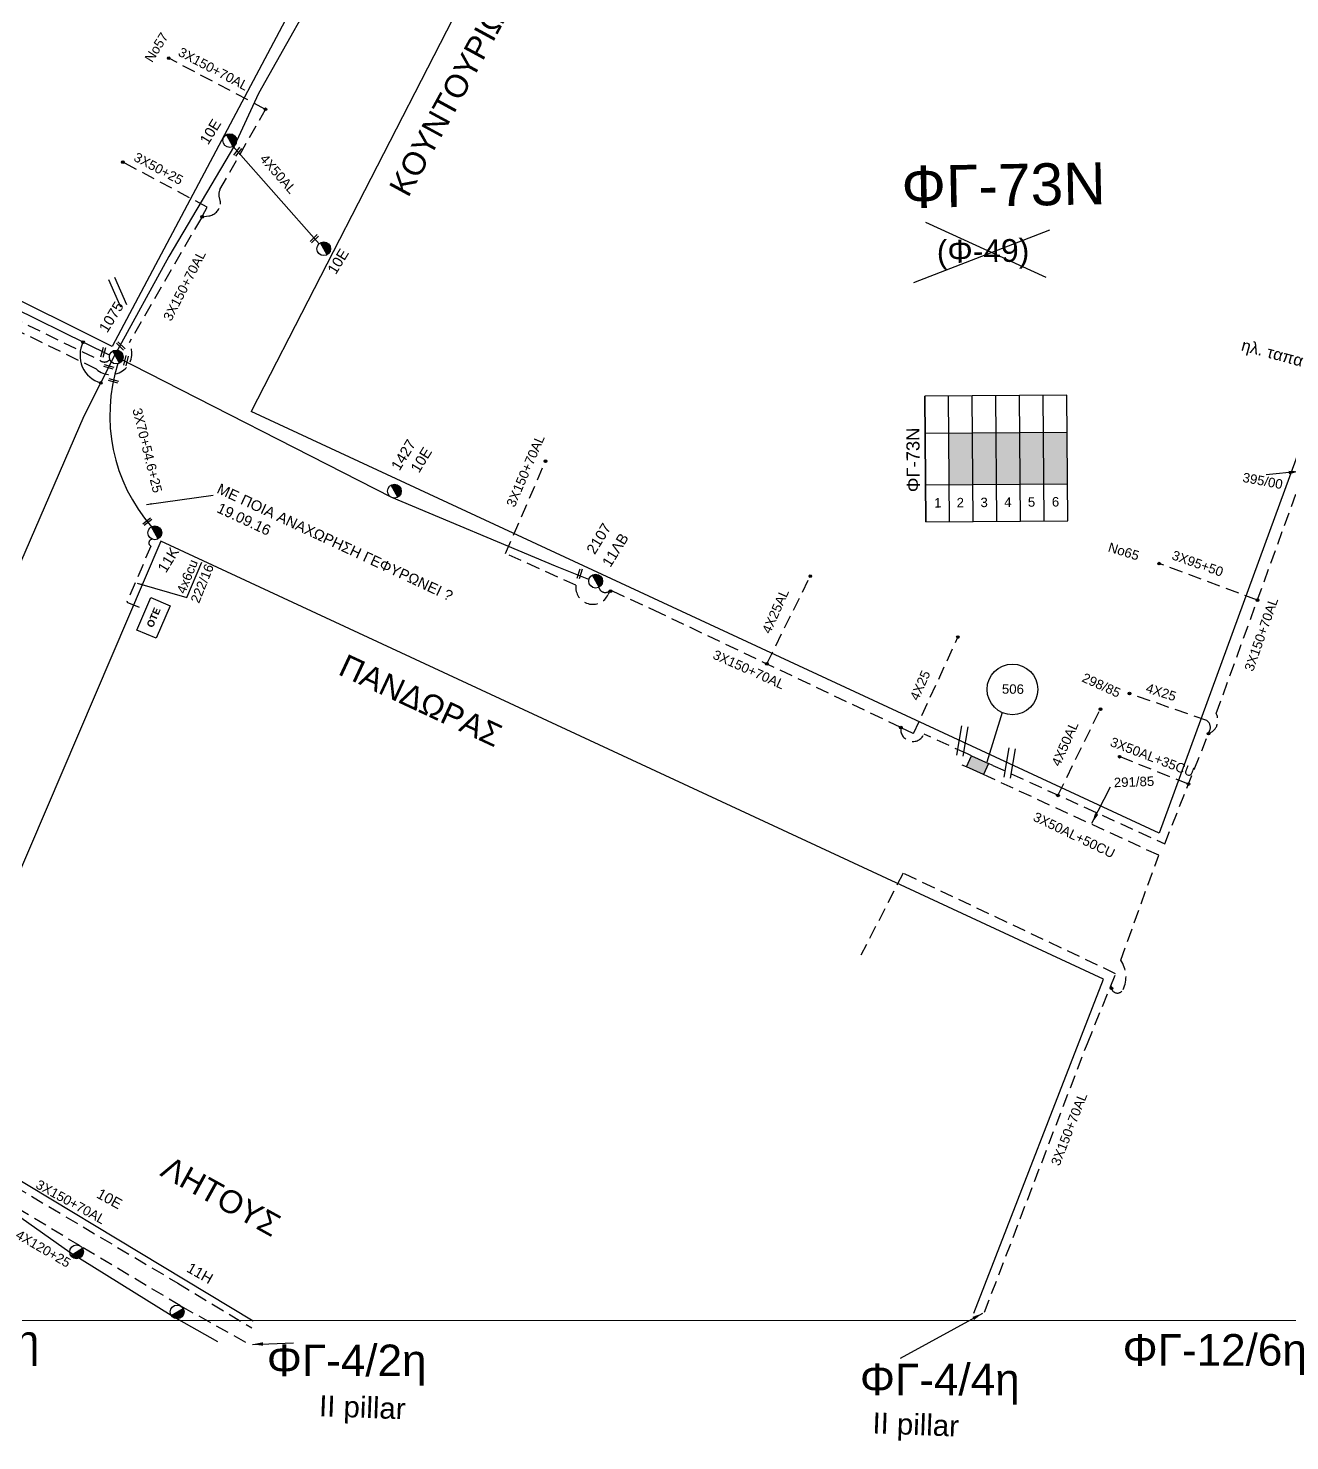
# Model space of a CAD drawing. Header units: millimetres. Extents: x 2087 to 5289, y 222 to 1137.
# Drawn here: x 2965.9 to 3086, y 226.8 to 361.3 of the extents above; entities that cross this region are included whole.
import ezdxf
from ezdxf.enums import TextEntityAlignment as Align

# ---------------------------------------------------------------- set-up
doc = ezdxf.new("R2010")
doc.units = ezdxf.units.MM
doc.linetypes.add('DASHED', pattern=[19.05, 12.7, -6.35])
for name, color, linetype in [('Link Box 4 Διευθύνσεων', 7, 'Continuous'), ('Pillar OTE', 7, 'Continuous'), ('Άγνωστα', 7, 'Continuous'), ('Ασφαλειοκιβώτια Χ.Τ 6 αναχωρήσεων', 7, 'Continuous'), ('Γυμνά εναέρια ΧΤ και ΦΟΠ (3Φ)   4x50+16AL', 7, 'Continuous'), ('Επιγραφές - Σχήματα', 7, 'Continuous'), ('Καλώδια ΧΤ   3x150+70AL', 7, 'DASHED'), ('Καλώδια ΧΤ   3x150AL+50CU', 7, 'DASHED'), ('Καλώδια ΧΤ   3x150AL+50XLPE', 7, 'DASHED'), ('Καλώδια ΧΤ   4x50AL', 7, 'DASHED'), ('Μηχανική τομή', 7, 'Continuous'), ('Στύλος ΦΜ', 7, 'Continuous'), ('Στύλος ΦΜ @ 1', 7, 'Continuous'), ('Συνδέσεις', 7, 'Continuous'), ('Συνεστραμμενα ΧΤ  4Χ120+25 Al', 7, 'Continuous'), ('Τομή', 7, 'Continuous'), ('Υπόβαθρο ΔΕΗ', 7, 'Continuous'), ('Υπόγεια καλώδια Παροχών ΧΤ   4x25', 7, 'DASHED'), ('Υπόγεια καλώδια Παροχών ΧΤ   4x6', 7, 'DASHED')]:
    doc.layers.add(name, color=color, linetype=linetype)
doc.styles.add('arial', font='arial.ttf')
doc.styles.get("Standard").update_dxf_attribs({"font": 'arial.ttf'})
doc.linetypes.add('SYN_LINE', pattern='A,0.5,-0.0001,["/\\/\\/\\/",Standard,S=0.1,R=0,X=0,Y=-0.05],-0.25', length=0.7501)
doc.dimstyles.new('ISO-25', dxfattribs={"dimtxt": 2.5, "dimasz": 2.5, "dimexe": 1.25, "dimexo": 0.625, "dimtad": 1, "dimtxsty": 'Standard', "dimcen": 2.5, "dimadec": 0, "dimazin": 0, "dimtfac": 1, "dimtmove": 0, "dimatfit": 3, "dimfxl": 1, "dimarcsym": 0})

# ---------------------------------------------------------------- blocks, each defined once
blk = doc.blocks.new('ΤΟΜΗ')
at = {"layer": 'Τομή', "ltscale": 40}
for p, q in [((-5.68, 0), (5.68, 0)), ((5.68, -2.33), (-5.68, -2.33))]:
    blk.add_line(p, q, dxfattribs=at)
blk = doc.blocks.new('ΜΗΧΑΝΙΚΗ ΤΟΜΗ')
at = {"layer": 'Μηχανική τομή', "ltscale": 40}
for p, q in [((-1.89, 0.78), (1.89, 0.78)), ((1.89, 0), (-1.89, 0))]:
    blk.add_line(p, q, dxfattribs=at)
blk = doc.blocks.new('ΥΠΑΡΧΩΝ ΤΣΙΜΕΝΤΕΝΙΟΣ ΣΤΥΛΟΣ')
at = {"layer": 'Στύλος ΦΜ'}
blk.add_hatch(color=7, dxfattribs=at).paths.add_polyline_path([(-1.29, -2.28, 0.574793), (2.62, 0, 0.268822), (1.3, 2.27)])
at = {"layer": 'Στύλος ΦΜ', "color": 7}
blk.add_line((-1.29, -2.28), (1.3, 2.27), dxfattribs=at)
blk.add_circle((0, 0), 2.62, dxfattribs=at)
at = {"layer": 'Στύλος ΦΜ', "flags": 4}
for tag, p in [('ΑΡΙΘΜΟΣ', (-4.68, 8.05)), ('ΤΥΠΟΣ', (-4.91, 3.03))]:
    blk.add_attdef(tag, p, '', height=4, dxfattribs=at)
blk = doc.blocks.new('LINK BOX 4 ΑΝΑΧΩΡΗΣΕΩΝ')
at = {"layer": 'Link Box 4 Διευθύνσεων', "ltscale": 40}
blk.add_hatch(color=256, dxfattribs=at).paths.add_polyline_path([(-3.54, 0), (-3.54, -4.67), (3.54, -4.67), (3.54, 0)])
for p, q in [((-3.54, 0), (-5.33, 0)), ((5.33, 0), (3.54, 0)), ((-3.54, -4.67), (-5.33, -4.67)), ((5.33, -4.67), (3.54, -4.67))]:
    blk.add_line(p, q, dxfattribs=at)
blk.add_lwpolyline([(-3.54, -4.67), (-3.54, 0), (3.54, 0), (3.54, -4.67)], close=True, dxfattribs=at)
blk = doc.blocks.new('_ΣΥΝΔΕΣΗ')
at = {"layer": 'Συνδέσεις', "linetype": 'SYN_LINE', "ltscale": 40}
blk.add_hatch(color=256, dxfattribs=at).paths.add_polyline_path([(0.5, -0.01, 1), (-0.5, -0.01, 1)])
at = {"layer": 'Συνδέσεις'}
blk.add_circle((0, -0.01), 0.5, dxfattribs=at)
blk = doc.blocks.new('ΑΣΦΑΛΕΙΟΚΙΒΩΤΙΟ ΥΠΟΣΤΑΘΜΟΥ 6 ΑΝΑΧΩΡΗΣΕΩΝ')
at = {"layer": 'Ασφαλειοκιβώτια Χ.Τ 6 αναχωρήσεων', "ltscale": 40}
for p, q in [((-23.91, 27), (23.91, 27)), ((-9.83, 27), (-9.83, -27)), ((9.83, 27), (9.83, -27)), ((-23.91, 18), (23.91, 18)), ((-23.91, 9), (23.91, 9)), ((-23.91, 0), (23.91, 0)), ((-23.91, -9), (23.91, -9)), ((-23.91, -18), (23.91, -18))]:
    blk.add_line(p, q, dxfattribs=at)
at = {"layer": 'Ασφαλειοκιβώτια Χ.Τ 6 αναχωρήσεων'}
blk.add_lwpolyline([(-23.91, -27), (23.91, -27), (23.91, 27), (-23.91, 27)], close=True, dxfattribs=at)
for s, p in [('1', (-18.47, 23.8)), ('2', (-18.47, 15.23)), ('3', (-18.47, 6.16)), ('4', (-18.47, -2.87)), ('5', (-18.47, -11.88)), ('6', (-18.47, -21.01))]:
    blk.add_text(s, height=3.6, rotation=270, dxfattribs=at).set_placement(p)
at = {"layer": 'Ασφαλειοκιβώτια Χ.Τ 6 αναχωρήσεων', "ltscale": 40}
for tag, height, p in [('ΟΝΟΜΑ', 5, (-0.27, 31.68)), ('ΚΕΙΜΕΝΟ 1', 2, (16.95, 22.41)), ('ΚΕΙΜΕΝΟ 2', 2, (16.95, 13.71)), ('ΚΕΙΜΕΝΟ 3', 2, (16.95, 4.31)), ('ΚΕΙΜΕΝΟ 4', 2, (16.95, -4.67)), ('ΚΕΙΜΕΝΟ 5', 2, (16.95, -13.51)), ('ΚΕΙΜΕΝΟ 6', 2, (16.95, -22.43)), ('ΣΧ', 2, (-0.21, -29.21))]:
    blk.add_attdef(tag, text='', height=height, dxfattribs=at).set_placement(p, align=Align.MIDDLE_CENTER)
blk = doc.blocks.new('PILLAR ΟΤΕ')
at = {"layer": 'Pillar OTE', "ltscale": 40}
blk.add_lwpolyline([(-3.31, 2.02), (3.39, 2.02), (3.39, -1.99), (-3.31, -1.99)], close=True, dxfattribs=at)
at = {"layer": 'Pillar OTE', "insert": (-1.81, 0.71), "char_height": 1.3575, "width": 109.961, "attachment_point": 1}
blk.add_mtext('{\\fArial|b1|i0|c161|p34;OTE}', dxfattribs=at)

msp = doc.modelspace()

# ---------------------------------------------------------------- hatches: boundary and pattern name
at = {"layer": 'Ασφαλειοκιβώτια Χ.Τ 6 αναχωρήσεων'}
h = msp.add_hatch(color=173, dxfattribs=at)
h.dxf.hatch_style = 1
h.paths.add_polyline_path([(3053.56, 322.73), (3053.6, 317.82), (3055.85, 317.84), (3055.81, 322.75)])
h = msp.add_hatch(color=1, dxfattribs=at)
h.dxf.hatch_style = 1
h.paths.add_polyline_path([(3055.81, 322.75), (3055.85, 317.84), (3058.1, 317.86), (3058.06, 322.77)])
h = msp.add_hatch(color=133, dxfattribs=at)
h.dxf.hatch_style = 1
h.paths.add_polyline_path([(3058.06, 322.77), (3058.1, 317.86), (3060.35, 317.88), (3060.31, 322.79)])
h = msp.add_hatch(color=27, dxfattribs=at)
h.dxf.hatch_style = 1
h.paths.add_polyline_path([(3060.31, 322.79), (3060.35, 317.88), (3062.6, 317.9), (3062.56, 322.81)])
h = msp.add_hatch(color=85, dxfattribs=at)
h.dxf.hatch_style = 1
h.paths.add_polyline_path([(3062.56, 322.81), (3062.6, 317.9), (3064.85, 317.92), (3064.81, 322.83)])

# ---------------------------------------------------------------- linework, layer by layer
at = {"layer": 'Άγνωστα', "color": 85, "linetype": 'DASHED', "ltscale": 0.1}
msp.add_lwpolyline([(2982.54, 343.41), (2982.98, 344.24), (2974.95, 348.53)], dxfattribs=at)
at = {"layer": 'Άγνωστα', "color": 133, "linetype": 'SYN_LINE', "ltscale": 10}
for points in [[(2944.69, 262.81), (2950.29, 276.01), (2971.26, 324.38), (2971.26, 324.38), (2971.26, 324.38), (2974.29, 330.34)], [(2984, 236.25), (2979.56, 238.76), (2969.89, 244.75), (2963.4, 249.34), (2956.14, 254.16), (2949.36, 258.49), (2944.5, 261.86)]]:
    msp.add_lwpolyline(points, dxfattribs=at)
at = {"layer": 'Άγνωστα', "color": 2, "linetype": 'SYN_LINE', "ltscale": 10}
msp.add_lwpolyline([(3019.31, 308.8), (3016.12, 310.07), (3000.56, 316.6), (3000.56, 316.6), (2974.32, 329.98), (2974.32, 329.98)], dxfattribs=at)
at = {"layer": 'Άγνωστα', "color": 1, "linetype": 'DASHED', "ltscale": 0.1}
for points in [[(3082.94, 306.84), (3073.59, 310.32)], [(3057.76, 291.11), (3074.11, 283.65), (3078.28, 294.13)], [(3076.37, 289.33), (3069.82, 291.94)]]:
    msp.add_lwpolyline(points, dxfattribs=at)
at = {"layer": 'Άγνωστα', "color": 2, "linetype": 'DASHED', "ltscale": 0.1}
msp.add_lwpolyline([(3036.24, 300.78), (3040.38, 309.13)], dxfattribs=at)
at = {"layer": 'Άγνωστα', "color": 7}
msp.add_arc((2973.57, 330.11), 2.7, 151.9869, 254.4302, dxfattribs=at)
at = {"layer": 'Άγνωστα', "linetype": 'SYN_LINE', "ltscale": 10}
msp.add_arc((2989.83, 324.42), 16.12, 162.2034, 221.0908, dxfattribs=at)
at = {"layer": 'Γυμνά εναέρια ΧΤ και ΦΟΠ (3Φ)   4x50+16AL', "color": 1, "ltscale": 40}
for points in [[(3027.12, 422.36), (3012.33, 401.77), (3009.94, 397.35), (3003.08, 383.15), (2998.99, 375.48), (2994.88, 367.53), (2987.86, 355.07), (2985.59, 350.12)], [(2985.59, 350.12), (2979.33, 339.55), (2974.29, 330.34)], [(2985.46, 350.01), (2993.62, 340.76)]]:
    msp.add_lwpolyline(points, dxfattribs=at)
at = {"layer": 'Επιγραφές - Σχήματα'}
for points in [[(3200.59, 789.29), (3200.59, 789.29), (2106.58, 789.29), (2106.58, 238.36), (3200.59, 238.29)], [(3058.65, 296.15), (3057.18, 291.43)]]:
    msp.add_lwpolyline(points, dxfattribs=at)
msp.add_circle((3059.62, 298.35), 2.41, dxfattribs=at)
at = {"layer": 'Καλώδια ΧΤ   3x150+70AL', "color": 85, "ltscale": 0.1}
msp.add_lwpolyline([(2982.49, 343.32), (2983.12, 343.41, 0.330066), (2984.23, 344.51, 0.140648), (2984.18, 344.95, -0.216188), (2984.19, 345.91), (2988.53, 353.55), (2979.31, 358.42)], format="xyb", dxfattribs=at)
at = {"layer": 'Καλώδια ΧΤ   3x150+70AL', "color": 85, "linetype": 'DASHED', "ltscale": 0.1}
msp.add_lwpolyline([(2982.42, 343.21), (2975.55, 331.33, -0.844732), (2972.43, 328.82), (2950.05, 339.76)], format="xyb", dxfattribs=at)
at = {"layer": 'Καλώδια ΧΤ   3x150+70AL', "color": 2, "ltscale": 0.1}
msp.add_lwpolyline([(3011.36, 311.29), (3015.17, 320.05)], dxfattribs=at)
at = {"layer": 'Καλώδια ΧΤ   3x150+70AL', "color": 1, "ltscale": 0.1}
msp.add_lwpolyline([(3078.28, 294.13, 0.45723), (3079.01, 296.05), (3087.14, 318.43), (3087.14, 318.43)], format="xyb", dxfattribs=at)
at = {"layer": 'Καλώδια ΧΤ   3x150+70AL', "color": 2, "ltscale": 0.1}
msp.add_lwpolyline([(3048.99, 294.72), (3026.16, 305.56), (3021.34, 307.79), (3021.14, 307.38, -0.853413), (3018.07, 308.25), (3011.36, 311.29)], format="xyb", dxfattribs=at)
at = {"layer": 'Καλώδια ΧΤ   3x150+70AL', "color": 151, "ltscale": 0.1}
for points in [[(3068.91, 269.97), (3069.44, 271.29), (3049.21, 280.85), (3045.2, 273.05)], [(3056.95, 239.07), (3066.75, 264.65), (3068.91, 269.97)]]:
    msp.add_lwpolyline(points, dxfattribs=at)
at = {"layer": 'Καλώδια ΧΤ   3x150+70AL', "color": 30, "ltscale": 0.1}
msp.add_lwpolyline([(2986.64, 236.2), (2980.44, 239.67), (2970.88, 245.38), (2961.55, 251), (2953.34, 254.94), (2946.61, 238.14)], dxfattribs=at)
at = {"layer": 'Καλώδια ΧΤ   3x150+70AL', "color": 151, "linetype": 'DASHED', "ltscale": 0.1}
msp.add_lwpolyline([(2959.7, 254), (2959.7, 254), (2980.17, 241.84), (2987.23, 237.57)], dxfattribs=at)
at = {"layer": 'Καλώδια ΧΤ   3x150+70AL', "color": 2, "ltscale": 0.1}
msp.add_arc((3020.86, 308.18), 0.612, 190.0768, 320.3948, dxfattribs=at)
at = {"layer": 'Καλώδια ΧΤ   3x150AL+50CU', "color": 2, "linetype": 'DASHED', "ltscale": 0.1}
for points in [[(2916.59, 360.16, -0.696647), (2916.25, 358), (2947.09, 342.22), (2972.76, 329.67, 0.430895), (2973.71, 329.75)], [(3055.33, 292.21), (3051.21, 294.08, -0.865327), (3048.99, 294.72)]]:
    msp.add_lwpolyline(points, format="xyb", dxfattribs=at)
at = {"layer": 'Καλώδια ΧΤ   3x150AL+50XLPE', "color": 151, "linetype": 'DASHED', "ltscale": 0.1}
msp.add_lwpolyline([(3068.97, 270.14), (3069.03, 269.9, 0.696923), (3070.15, 269.78, 0.275842), (3069.92, 272.56), (3073.54, 282.56), (3057.27, 290.05)], format="xyb", dxfattribs=at)
at = {"layer": 'Καλώδια ΧΤ   4x50AL', "color": 1, "ltscale": 0.1}
msp.add_lwpolyline([(3063.94, 288.26), (3067.99, 296.46)], dxfattribs=at)
at = {"layer": 'Συνεστραμμενα ΧΤ  4Χ120+25 Al', "color": 133, "linetype": 'SYN_LINE', "ltscale": 10}
msp.add_lwpolyline([(2973.69, 330.16), (2950.98, 341.32), (2947.14, 343.19), (2928.39, 352.78), (2918.61, 357.67), (2914.77, 359.4)], dxfattribs=at)
at = {"layer": 'Υπόβαθρο ΔΕΗ'}
for points in [[(2926.89, 354.41), (2963.57, 422.87), (3010.92, 400.7), (2973.93, 330.98), (2926.89, 354.41)], [(3101.02, 359.69), (3023.13, 394.88), (2987.16, 324.79)], [(3101.02, 359.69), (3073.57, 284.66), (2987.16, 324.79)], [(3051.34, 342.81), (3062.8, 337.57)], [(3050.24, 337.08), (3063.17, 342.08)], [(3055.94, 238.97), (3068.28, 270.78), (2978.58, 312.46), (2978.58, 312.46), (2955.11, 257.68), (2987.36, 238.26)], [(2981.03, 307.09), (2982.48, 310.46)]]:
    msp.add_lwpolyline(points, dxfattribs=at)
at = {"layer": 'Υπόγεια καλώδια Παροχών ΧΤ   4x25', "color": 2, "ltscale": 0.1}
msp.add_lwpolyline([(3048.99, 294.72), (3050.21, 294.14), (3054.43, 303.32)], dxfattribs=at)
at = {"layer": 'Υπόγεια καλώδια Παροχών ΧΤ   4x25', "color": 1, "ltscale": 0.1}
msp.add_lwpolyline([(3078.28, 294.13), (3078.41, 294.48, 0.351293), (3078.11, 295.38), (3070.75, 297.95)], format="xyb", dxfattribs=at)
at = {"layer": 'Υπόγεια καλώδια Παροχών ΧΤ   4x6', "linetype": 'DASHED', "ltscale": 0.1}
msp.add_lwpolyline([(2977.8, 312.63, 0.849174), (2977.62, 311.99), (2975.34, 306.66), (2977.11, 305.91)], format="xyb", dxfattribs=at)

# ---------------------------------------------------------------- block references
at = {"layer": 'Link Box 4 Διευθύνσεων', "xscale": 0.25, "yscale": 0.25, "zscale": 0.25, "rotation": 335.6166278801568}
msp.add_blockref('LINK BOX 4 ΑΝΑΧΩΡΗΣΕΩΝ', (3056.54, 291.66), dxfattribs=at)
at = {"layer": 'Pillar OTE', "xscale": 0.5, "yscale": 0.5, "zscale": 0.5, "rotation": 66.80490706463944}
msp.add_blockref('PILLAR ΟΤΕ', (2977.86, 305.12), dxfattribs=at)
at = {"layer": 'Ασφαλειοκιβώτια Χ.Τ 6 αναχωρήσεων', "xscale": 0.2499999999999996, "yscale": 0.2499999999999996, "zscale": 0.2499999999999996, "rotation": 90.48330039087085}
msp.add_blockref('ΑΣΦΑΛΕΙΟΚΙΒΩΤΙΟ ΥΠΟΣΤΑΘΜΟΥ 6 ΑΝΑΧΩΡΗΣΕΩΝ', (3058.08, 320.32), dxfattribs=at).add_auto_attribs({'ΟΝΟΜΑ': 'ΦΓ-73Ν'})
at = {"layer": 'Μηχανική τομή', "xscale": 0.2499999999999996, "yscale": 0.2499999999999996, "zscale": 0.2499999999999996}
for p, rotation in [((2985.95, 349.46), 52.90638673047349), ((2993.24, 341.16), 43.34764394538502), ((2973.17, 330.4), 73.94729279426649), ((2974.82, 331.09), 135.3288358429422), ((2975.35, 329.61), 75.38772891233262), ((2973.58, 328.95), 344.3007290902541), ((2974.03, 327.63), 344.3007290902541), ((2977.34, 314.22), 37.53996738933297), ((3018.52, 309.32), 73.94729279426649)]:
    msp.add_blockref('ΜΗΧΑΝΙΚΗ ΤΟΜΗ', p, dxfattribs=dict(at, rotation=rotation))
at = {"layer": 'Στύλος ΦΜ @ 1', "ltscale": 40}
ref = msp.add_blockref('ΥΠΑΡΧΩΝ ΤΣΙΜΕΝΤΕΝΙΟΣ ΣΤΥΛΟΣ', (2985.12, 350.57), dxfattribs=dict(at, xscale=0.2499999999999999, yscale=0.2499999999999999, zscale=0.2499999999999999, rotation=58.51558257862421))
ref.add_attrib('ΤΥΠΟΣ', '10E', (2983.06, 350.1), dxfattribs={"layer": 'Στύλος ΦΜ', "height": 1, "rotation": 58.5156, "flags": 4})
ref = msp.add_blockref('ΥΠΑΡΧΩΝ ΤΣΙΜΕΝΤΕΝΙΟΣ ΣΤΥΛΟΣ', (2994.07, 340.28), dxfattribs=dict(at, xscale=0.2499999999999999, yscale=0.2499999999999999, zscale=0.2499999999999999, rotation=58.51558257862421))
ref.add_attrib('ΤΥΠΟΣ', '10E', (2995.21, 337.76), dxfattribs={"layer": 'Στύλος ΦΜ', "height": 1, "rotation": 58.5156, "flags": 4})
ref = msp.add_blockref('ΥΠΑΡΧΩΝ ΤΣΙΜΕΝΤΕΝΙΟΣ ΣΤΥΛΟΣ', (2974.32, 329.98), dxfattribs=dict(at, xscale=0.2499999999999999, yscale=0.2499999999999999, zscale=0.2499999999999999, rotation=58.51558257862421))
ref.add_attrib('ΤΥΠΟΣ', '1075', (2973.46, 332.21), dxfattribs={"layer": 'Στύλος ΦΜ', "height": 1, "rotation": 58.5156, "flags": 4})
ref = msp.add_blockref('ΥΠΑΡΧΩΝ ΤΣΙΜΕΝΤΕΝΙΟΣ ΣΤΥΛΟΣ', (3000.79, 317.21), dxfattribs=dict(at, xscale=0.2499999999999999, yscale=0.2499999999999999, zscale=0.2499999999999999, rotation=58.51558257862421))
ref.add_attrib('ΤΥΠΟΣ', '10E', (3003.13, 318.87), dxfattribs={"layer": 'Στύλος ΦΜ', "height": 1, "rotation": 58.5156, "flags": 4})
ref.add_attrib('ΑΡΙΘΜΟΣ', '1427', (3001.27, 319.08), dxfattribs={"layer": 'Στύλος ΦΜ', "height": 1, "rotation": 58.5156, "flags": 4})
ref = msp.add_blockref('ΥΠΑΡΧΩΝ ΤΣΙΜΕΝΤΕΝΙΟΣ ΣΤΥΛΟΣ', (2977.99, 313.25), dxfattribs=dict(at, xscale=0.2499999999999999, yscale=0.2499999999999999, zscale=0.2499999999999999, rotation=58.51558257862421))
ref.add_attrib('ΤΥΠΟΣ', '11Κ', (2979.05, 309.36), dxfattribs={"layer": 'Στύλος ΦΜ', "height": 1, "rotation": 58.5156, "flags": 4})
ref = msp.add_blockref('ΥΠΑΡΧΩΝ ΤΣΙΜΕΝΤΕΝΙΟΣ ΣΤΥΛΟΣ', (3019.95, 308.65), dxfattribs=dict(at, xscale=0.2499999999999999, yscale=0.2499999999999999, zscale=0.2499999999999999, rotation=58.51558257862421))
ref.add_attrib('ΤΥΠΟΣ', '11ΛB', (3021.35, 309.89), dxfattribs={"layer": 'Στύλος ΦΜ', "height": 1, "rotation": 58.5156, "flags": 4})
ref.add_attrib('ΑΡΙΘΜΟΣ', '2107', (3019.86, 311.11), dxfattribs={"layer": 'Στύλος ΦΜ', "height": 1, "rotation": 58.5156, "flags": 4})
ref = msp.add_blockref('ΥΠΑΡΧΩΝ ΤΣΙΜΕΝΤΕΝΙΟΣ ΣΤΥΛΟΣ', (2970.55, 244.82), dxfattribs=dict(at, xscale=0.2499999999999998, yscale=0.2499999999999998, zscale=0.2499999999999998, rotation=331.2333782627671))
ref.add_attrib('ΤΥΠΟΣ', '10E', (2972.35, 250.03), dxfattribs={"layer": 'Στύλος ΦΜ', "height": 1, "rotation": 331.2334, "flags": 4})
ref = msp.add_blockref('ΥΠΑΡΧΩΝ ΤΣΙΜΕΝΤΕΝΙΟΣ ΣΤΥΛΟΣ', (2980.12, 239.1), dxfattribs=dict(at, xscale=0.2499999999999998, yscale=0.2499999999999998, zscale=0.2499999999999998, rotation=330.4365878988627))
ref.add_attrib('ΤΥΠΟΣ', '11H', (2980.93, 242.98), dxfattribs={"layer": 'Στύλος ΦΜ', "height": 1, "rotation": 330.4366, "flags": 4})
at = {"layer": 'Συνδέσεις', "xscale": 0.25, "yscale": 0.25, "zscale": 0.25}
for p in [(2979.31, 358.42), (2988.54, 353.56), (2974.95, 348.53), (2982.49, 343.32), (2971.16, 331.39), (2972.85, 327.51), (3015.17, 320.06), (3040.38, 309.13), (3073.59, 310.32), (3021.35, 307.7), (3082.94, 306.84), (3054.43, 303.33), (3036.24, 300.78), (3070.75, 297.95), (3067.99, 296.46), (3048.99, 294.72), (3078.28, 294.14), (3069.82, 291.94), (3076.37, 289.34), (3063.94, 288.26), (3069.04, 269.9)]:
    msp.add_blockref('_ΣΥΝΔΕΣΗ', p, dxfattribs=at)
at = {"layer": 'Τομή'}
for p, xscale, yscale, zscale, rotation in [((2974.72, 336.27), 0.2499999999999998, 0.2499999999999998, 0.2499999999999998, 293.6167017085729), ((3054.55, 293.49), 0.2499999999999997, 0.2499999999999997, 0.2499999999999997, 80.29653936950953), ((3059.06, 291.4), 0.2499999999999997, 0.2499999999999997, 0.2499999999999997, 80.29653936950953)]:
    msp.add_blockref('ΤΟΜΗ', p, dxfattribs=dict(at, xscale=xscale, yscale=yscale, zscale=zscale, rotation=rotation))

# ---------------------------------------------------------------- texts
at = {"ltscale": 40, "width": 21.1415, "attachment_point": 1, "style": 'arial'}
for s, insert, char_height, rotation in [('{\\fArial|b0|i0|c204|p34;Ф}Γ-73N', (3049.01, 348.14), 4, 1.1435), ('{\\H1.0833x;ΛHTOYΣ}', (2979.43, 254.03), 2, 331.0834)]:
    msp.add_mtext(s, dxfattribs=dict(at, insert=insert, char_height=char_height, rotation=rotation))
at = {"layer": 'Άγνωστα', "ltscale": 40, "char_height": 0.9, "attachment_point": 1, "style": 'arial'}
for s, insert, width, rotation in [('Νο57', (2976.97, 358.42), 2.9553, 57.7847), ('3X50+25', (2976.32, 349.5), 69.1904, 332.085), ('3X70+54.6+25', (2976.73, 325.2), 69.1904, 283.9323), ('395/00', (3081.63, 318.99), 3.9426, 349.4307), ('Νο65', (3068.91, 312.35), 2.9553, 342.842), ('3X95+50', (3075.01, 311.6), 5.0724, 340.4325), ('4X25AL', (3035.74, 303.93), 69.1904, 66.0223), ('298/85', (3066.52, 299.95), 3.9426, 335.4988), ('3X50AL+35CU', (3069.16, 293.83), 69.1904, 339.1671), ('291/85', (3069.25, 289.93), 69.1904, 2.093), ('3X50AL+50CU', (3061.89, 286.71), 69.1904, 334.3484), ('4X120+25', (2965.11, 246.96), 69.1904, 329.791)]:
    msp.add_mtext(s, dxfattribs=dict(at, insert=insert, width=width, rotation=rotation))
at = {"layer": 'Άγνωστα', "ltscale": 40, "char_height": 0.9, "attachment_point": 1, "rotation": 68.0779, "style": 'arial'}
for s, insert in [('4x6cu', (2980.03, 307.7)), ('222/16', (2981.36, 306.81))]:
    msp.add_mtext_dynamic_manual_height_columns(s, width=1.8, gutter_width=12.5, heights=[0.118], dxfattribs=dict(at, insert=insert))
at = {"layer": 'Επιγραφές - Σχήματα', "ltscale": 40, "attachment_point": 1, "style": 'arial'}
for s, insert, char_height, width, rotation in [('{\\H1.0833x;KOYNTOYPIΩTOY}', (3000.2, 346.11), 2, 21.1415, 61.4091), ('{\\H1.0833x;(Φ-49)}', (3052.4, 341.09), 2, 21.1415, 0.9205), ('{\\H1.0833x;ηλ. ταπα}', (3081.61, 331.7), 1.0317, 10.9063, 344.7969), ('{\\C1;ΜΕ ΠΟΙΑ ΑΝΑΧΩΡΗΣΗ ΓΕΦΥΡΩΝΕΙ ?\\P  19.09.16}', (2984.23, 317.99), 1, 58.7849, 335), ('{\\fArial|b0|i0|c204|p34;\\H1.0833x;П\\fArial|b0|i0|c161|p34;ANΔΩPAΣ}', (2996.25, 301.78), 2, 21.1415, 335), ('ΙΙ pillar', (2993.67, 231.18), 2, 21.1415, 357.8616), ('ΙΙ pillar', (3046.34, 229.54), 2, 21.1415, 357.8616)]:
    msp.add_mtext(s, dxfattribs=dict(at, insert=insert, char_height=char_height, width=width, rotation=rotation))
at = {"layer": 'Επιγραφές - Σχήματα', "insert": (3058.62, 298.84), "char_height": 0.9, "width": 8.5591, "attachment_point": 1, "rotation": 359.4102}
msp.add_mtext('506', dxfattribs=at)
at = {"layer": 'Επιγραφές - Σχήματα', "ltscale": 40, "char_height": 3, "width": 21.1415, "attachment_point": 1, "style": 'arial'}
for s, insert in [('ΦΓ-4/2η', (2951.79, 237.85)), ('ΦΓ-12/6η', (3070.1, 236.99)), ('ΦΓ-4/2η', (2988.65, 235.99)), ('ΦΓ-4/4η', (3045.1, 234.17))]:
    msp.add_mtext(s, dxfattribs=dict(at, insert=insert))
at = {"layer": 'Καλώδια ΧΤ   3x150+70AL', "ltscale": 40, "char_height": 0.9, "width": 69.1904, "attachment_point": 1, "style": 'arial'}
for insert, rotation in [((2980.55, 359.5), 332.2095), ((2978.74, 333.73), 62.7456), ((3011.41, 315.97), 66.7049), ((3081.67, 300.29), 70.7474), ((3031.38, 302.14), 335.8916), ((3063.25, 253.26), 68.5595), ((2967.01, 251.73), 331.1176)]:
    msp.add_mtext('3X150+70AL', dxfattribs=dict(at, insert=insert, rotation=rotation))
at = {"layer": 'Καλώδια ΧΤ   4x50AL', "ltscale": 40, "char_height": 0.9, "width": 69.1904, "attachment_point": 1, "style": 'arial'}
for insert, rotation in [((2988.6, 349.39), 311.1757), ((3063.29, 291.31), 66.0223)]:
    msp.add_mtext('4X50AL', dxfattribs=dict(at, insert=insert, rotation=rotation))
at = {"layer": 'Υπόγεια καλώδια Παροχών ΧΤ   4x25', "ltscale": 40, "char_height": 0.9, "width": 69.1904, "attachment_point": 1, "style": 'arial'}
for insert, rotation in [((3049.82, 297.57), 66.0223), ((3072.51, 298.96), 342.3078)]:
    msp.add_mtext('4X25', dxfattribs=dict(at, insert=insert, rotation=rotation))

# ---------------------------------------------------------------- leaders
at = {"layer": 'Επιγραφές - Σχήματα', "ltscale": 40}
for points, override in [([(3086.91, 319.09), (3083.77, 318.76)], {"dimasz": 1, "dimtad": 0}), ([(2977.19, 315.93), (2983.53, 316.84)], {"dimasz": 0.5, "dimtad": 0}), ([(2976.31, 308.45), (2981.03, 307.09)], {"dimasz": 0.5, "dimtad": 0}), ([(3067.18, 285.61), (3068.95, 289.06)], {"dimasz": 1, "dimtad": 0}), ([(3056.76, 238.96), (3048.94, 234.66)], {"dimasz": 1, "dimtad": 0}), ([(2987.28, 236.01), (2991.19, 236.15)], {"dimasz": 1, "dimtad": 0})]:
    msp.add_leader(points, dimstyle='ISO-25', override=override, dxfattribs=at)

doc.saveas('drawing.dxf')
